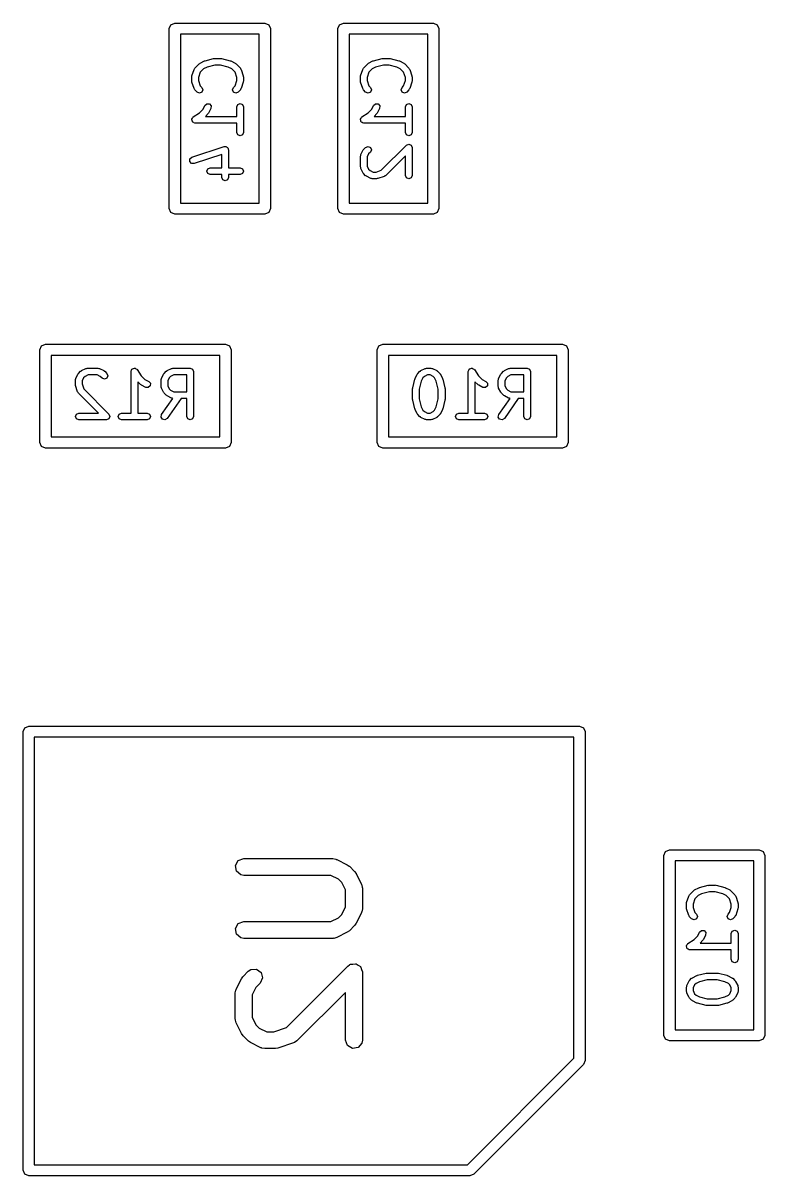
# Model space of a CAD drawing. Extents: x 4.73 to 6.08, y -4.62 to -3.61.
# Drawn here: x 4.7441 to 5.0039, y -4.2031 to -3.7996 of the extents above; entities that cross this region are included whole.
import ezdxf

# ---------------------------------------------------------------- set-up
doc = ezdxf.new("R2010")
doc.units = 0
doc.header["$MEASUREMENT"] = 0
doc.layers.add('BLACK', color=7, linetype='CONTINUOUS')

msp = doc.modelspace()

# ---------------------------------------------------------------- linework, layer by layer
at = {"layer": 'BLACK', "linetype": 'CONTINUOUS'}
for p, q in [((4.79528, -3.80157), (4.79585, -3.80018)), ((4.79585, -3.80018), (4.79724, -3.79961)), ((4.79724, -3.79961), (4.82874, -3.79961)), ((4.82874, -3.79961), (4.83013, -3.80018)), ((4.83013, -3.80018), (4.83071, -3.80157)), ((4.85433, -3.80157), (4.85491, -3.80018)), ((4.85491, -3.80018), (4.8563, -3.79961)), ((4.8563, -3.79961), (4.8878, -3.79961)), ((4.8878, -3.79961), (4.88919, -3.80018)), ((4.88919, -3.80018), (4.88976, -3.80157)), ((4.79528, -3.86457), (4.79528, -3.80157)), ((4.79921, -3.80354), (4.79921, -3.8626)), ((4.82677, -3.80354), (4.79921, -3.80354)), ((4.82677, -3.8626), (4.82677, -3.80354)), ((4.83071, -3.80157), (4.83071, -3.86457)), ((4.85433, -3.86457), (4.85433, -3.80157)), ((4.85827, -3.80354), (4.85827, -3.8626)), ((4.88583, -3.80354), (4.85827, -3.80354)), ((4.88583, -3.8626), (4.88583, -3.80354)), ((4.88976, -3.80157), (4.88976, -3.86457)), ((4.80609, -3.81364), (4.80759, -3.81289)), ((4.80759, -3.81289), (4.80772, -3.81288)), ((4.80772, -3.81288), (4.80783, -3.8128)), ((4.80783, -3.8128), (4.81083, -3.81205)), ((4.81083, -3.81205), (4.81098, -3.81207)), ((4.81098, -3.81207), (4.81112, -3.81202)), ((4.81112, -3.81202), (4.81337, -3.81202)), ((4.81337, -3.81202), (4.81351, -3.81207)), ((4.81351, -3.81207), (4.81365, -3.81205)), ((4.81365, -3.81205), (4.81665, -3.8128)), ((4.81665, -3.8128), (4.81676, -3.81288)), ((4.81676, -3.81288), (4.81689, -3.81289)), ((4.81689, -3.81289), (4.81839, -3.81364)), ((4.86514, -3.81364), (4.86664, -3.81289)), ((4.86664, -3.81289), (4.86678, -3.81288)), ((4.86678, -3.81288), (4.86689, -3.8128)), ((4.86689, -3.8128), (4.86989, -3.81205)), ((4.86989, -3.81205), (4.87003, -3.81207)), ((4.87003, -3.81207), (4.87017, -3.81202)), ((4.87017, -3.81202), (4.87242, -3.81202)), ((4.87242, -3.81202), (4.87256, -3.81207)), ((4.87256, -3.81207), (4.87271, -3.81205)), ((4.87271, -3.81205), (4.87571, -3.8128)), ((4.87571, -3.8128), (4.87582, -3.81288)), ((4.87582, -3.81288), (4.87595, -3.81289)), ((4.87595, -3.81289), (4.87745, -3.81364)), ((4.80325, -3.81807), (4.804, -3.81582)), ((4.804, -3.81582), (4.80418, -3.81562)), ((4.80418, -3.81562), (4.80428, -3.81536)), ((4.80428, -3.81536), (4.80578, -3.81386)), ((4.80615, -3.81684), (4.80555, -3.81864)), ((4.80578, -3.81386), (4.80596, -3.81379)), ((4.80596, -3.81379), (4.80609, -3.81364)), ((4.80732, -3.81567), (4.80615, -3.81684)), ((4.80853, -3.81506), (4.80732, -3.81567)), ((4.81126, -3.81438), (4.80853, -3.81506)), ((4.81322, -3.81438), (4.81126, -3.81438)), ((4.81595, -3.81506), (4.81322, -3.81438)), ((4.81717, -3.81567), (4.81595, -3.81506)), ((4.81833, -3.81684), (4.81717, -3.81567)), ((4.81894, -3.81864), (4.81833, -3.81684)), ((4.81839, -3.81364), (4.81852, -3.81379)), ((4.81852, -3.81379), (4.8187, -3.81386)), ((4.8187, -3.81386), (4.8202, -3.81536)), ((4.8202, -3.81536), (4.82031, -3.81562)), ((4.82031, -3.81562), (4.82049, -3.81582)), ((4.82049, -3.81582), (4.82124, -3.81807)), ((4.8623, -3.81807), (4.86305, -3.81582)), ((4.86305, -3.81582), (4.86323, -3.81562)), ((4.86323, -3.81562), (4.86334, -3.81536)), ((4.86334, -3.81536), (4.86484, -3.81386)), ((4.86521, -3.81684), (4.8646, -3.81864)), ((4.86484, -3.81386), (4.86502, -3.81379)), ((4.86502, -3.81379), (4.86514, -3.81364)), ((4.86637, -3.81567), (4.86521, -3.81684)), ((4.86759, -3.81506), (4.86637, -3.81567)), ((4.87032, -3.81438), (4.86759, -3.81506)), ((4.87228, -3.81438), (4.87032, -3.81438)), ((4.87501, -3.81506), (4.87228, -3.81438)), ((4.87622, -3.81567), (4.87501, -3.81506)), ((4.87739, -3.81684), (4.87622, -3.81567)), ((4.87799, -3.81864), (4.87739, -3.81684)), ((4.87745, -3.81364), (4.87758, -3.81379)), ((4.87758, -3.81379), (4.87776, -3.81386)), ((4.87776, -3.81386), (4.87926, -3.81536)), ((4.87926, -3.81536), (4.87936, -3.81562)), ((4.87936, -3.81562), (4.87954, -3.81582)), ((4.87954, -3.81582), (4.88029, -3.81807)), ((4.80319, -3.81845), (4.80326, -3.81827)), ((4.80319, -3.81995), (4.80319, -3.81845)), ((4.80326, -3.82013), (4.80319, -3.81995)), ((4.80326, -3.81827), (4.80325, -3.81807)), ((4.80325, -3.82032), (4.80326, -3.82013)), ((4.804, -3.82257), (4.80325, -3.82032)), ((4.80555, -3.81864), (4.80555, -3.81976)), ((4.80555, -3.81976), (4.80615, -3.82156)), ((4.81833, -3.82156), (4.81894, -3.81976)), ((4.81894, -3.81976), (4.81894, -3.81864)), ((4.82124, -3.82032), (4.82049, -3.82257)), ((4.82124, -3.81807), (4.82122, -3.81827)), ((4.82122, -3.81827), (4.8213, -3.81845)), ((4.8213, -3.81995), (4.82122, -3.82013)), ((4.82122, -3.82013), (4.82124, -3.82032)), ((4.8213, -3.81845), (4.8213, -3.81995)), ((4.86224, -3.81845), (4.86232, -3.81827)), ((4.86224, -3.81995), (4.86224, -3.81845)), ((4.86232, -3.82013), (4.86224, -3.81995)), ((4.86232, -3.81827), (4.8623, -3.81807)), ((4.8623, -3.82032), (4.86232, -3.82013)), ((4.86305, -3.82257), (4.8623, -3.82032)), ((4.8646, -3.81864), (4.8646, -3.81976)), ((4.8646, -3.81976), (4.86521, -3.82156)), ((4.87739, -3.82156), (4.87799, -3.81976)), ((4.87799, -3.81976), (4.87799, -3.81864)), ((4.88029, -3.82032), (4.87954, -3.82257)), ((4.88029, -3.81807), (4.88028, -3.81827)), ((4.88028, -3.81827), (4.88035, -3.81845)), ((4.88035, -3.81995), (4.88028, -3.82013)), ((4.88028, -3.82013), (4.88029, -3.82032)), ((4.88035, -3.81845), (4.88035, -3.81995)), ((4.80418, -3.82278), (4.804, -3.82257)), ((4.80428, -3.82303), (4.80418, -3.82278)), ((4.80503, -3.82378), (4.80428, -3.82303)), ((4.80587, -3.82413), (4.80503, -3.82378)), ((4.8067, -3.82378), (4.80587, -3.82413)), ((4.80615, -3.82156), (4.8067, -3.82211)), ((4.8067, -3.82211), (4.80705, -3.82295)), ((4.80705, -3.82295), (4.8067, -3.82378)), ((4.81744, -3.82295), (4.81778, -3.82211)), ((4.81778, -3.82378), (4.81744, -3.82295)), ((4.81778, -3.82211), (4.81833, -3.82156)), ((4.81862, -3.82413), (4.81778, -3.82378)), ((4.81945, -3.82378), (4.81862, -3.82413)), ((4.8202, -3.82303), (4.81945, -3.82378)), ((4.82031, -3.82278), (4.8202, -3.82303)), ((4.82049, -3.82257), (4.82031, -3.82278)), ((4.86323, -3.82278), (4.86305, -3.82257)), ((4.86334, -3.82303), (4.86323, -3.82278)), ((4.86409, -3.82378), (4.86334, -3.82303)), ((4.86492, -3.82413), (4.86409, -3.82378)), ((4.86576, -3.82378), (4.86492, -3.82413)), ((4.86521, -3.82156), (4.86576, -3.82211)), ((4.86576, -3.82211), (4.8661, -3.82295)), ((4.8661, -3.82295), (4.86576, -3.82378)), ((4.87649, -3.82295), (4.87684, -3.82211)), ((4.87684, -3.82378), (4.87649, -3.82295)), ((4.87684, -3.82211), (4.87739, -3.82156)), ((4.87767, -3.82413), (4.87684, -3.82378)), ((4.87851, -3.82378), (4.87767, -3.82413)), ((4.87926, -3.82303), (4.87851, -3.82378)), ((4.87936, -3.82278), (4.87926, -3.82303)), ((4.87954, -3.82257), (4.87936, -3.82278)), ((4.80715, -3.82975), (4.80781, -3.82842)), ((4.80781, -3.82842), (4.80849, -3.82783)), ((4.80849, -3.82783), (4.8094, -3.82789)), ((4.80992, -3.82947), (4.80917, -3.83097)), ((4.8094, -3.82789), (4.80999, -3.82857)), ((4.80999, -3.82857), (4.80992, -3.82947)), ((4.81894, -3.82895), (4.81928, -3.82811)), ((4.81894, -3.83226), (4.81894, -3.82895)), ((4.81928, -3.82811), (4.82012, -3.82777)), ((4.82012, -3.82777), (4.82095, -3.82811)), ((4.82095, -3.82811), (4.8213, -3.82895)), ((4.8213, -3.82895), (4.8213, -3.83795)), ((4.8662, -3.82975), (4.86687, -3.82842)), ((4.86687, -3.82842), (4.86755, -3.82783)), ((4.86755, -3.82783), (4.86845, -3.82789)), ((4.86898, -3.82947), (4.86823, -3.83097)), ((4.86845, -3.82789), (4.86904, -3.82857)), ((4.86904, -3.82857), (4.86898, -3.82947)), ((4.87799, -3.82895), (4.87834, -3.82811)), ((4.87799, -3.83226), (4.87799, -3.82895)), ((4.87834, -3.82811), (4.87917, -3.82777)), ((4.87917, -3.82777), (4.88001, -3.82811)), ((4.88001, -3.82811), (4.88035, -3.82895)), ((4.88035, -3.82895), (4.88035, -3.83795)), ((4.80319, -3.83345), (4.80323, -3.83333)), ((4.80332, -3.83376), (4.80319, -3.83345)), ((4.80321, -3.83321), (4.8034, -3.83293)), ((4.80323, -3.83333), (4.80321, -3.83321)), ((4.8034, -3.83293), (4.80353, -3.83261)), ((4.80353, -3.83261), (4.80365, -3.83256)), ((4.80365, -3.83256), (4.80371, -3.83246)), ((4.80371, -3.83246), (4.80587, -3.83103)), ((4.80587, -3.83103), (4.80715, -3.82975)), ((4.80895, -3.83128), (4.80797, -3.83226)), ((4.80797, -3.83226), (4.81894, -3.83226)), ((4.80903, -3.8311), (4.80895, -3.83128)), ((4.80917, -3.83097), (4.80903, -3.8311)), ((4.86224, -3.83345), (4.86229, -3.83333)), ((4.86237, -3.83376), (4.86224, -3.83345)), ((4.86227, -3.83321), (4.86246, -3.83293)), ((4.86229, -3.83333), (4.86227, -3.83321)), ((4.86246, -3.83293), (4.86259, -3.83261)), ((4.86259, -3.83261), (4.8627, -3.83256)), ((4.8627, -3.83256), (4.86277, -3.83246)), ((4.86277, -3.83246), (4.86492, -3.83103)), ((4.86492, -3.83103), (4.8662, -3.82975)), ((4.86801, -3.83128), (4.86702, -3.83226)), ((4.86702, -3.83226), (4.87799, -3.83226)), ((4.86808, -3.8311), (4.86801, -3.83128)), ((4.86823, -3.83097), (4.86808, -3.8311)), ((4.80339, -3.8341), (4.80332, -3.83376)), ((4.80349, -3.83417), (4.80339, -3.8341)), ((4.80353, -3.83428), (4.80349, -3.83417)), ((4.80385, -3.83441), (4.80353, -3.83428)), ((4.80414, -3.8346), (4.80385, -3.83441)), ((4.80426, -3.83458), (4.80414, -3.8346)), ((4.80437, -3.83463), (4.80426, -3.83458)), ((4.81894, -3.83463), (4.80437, -3.83463)), ((4.81894, -3.83795), (4.81894, -3.83463)), ((4.86244, -3.8341), (4.86237, -3.83376)), ((4.86254, -3.83417), (4.86244, -3.8341)), ((4.86259, -3.83428), (4.86254, -3.83417)), ((4.86291, -3.83441), (4.86259, -3.83428)), ((4.86319, -3.8346), (4.86291, -3.83441)), ((4.86331, -3.83458), (4.86319, -3.8346)), ((4.86342, -3.83463), (4.86331, -3.83458)), ((4.87799, -3.83463), (4.86342, -3.83463)), ((4.87799, -3.83795), (4.87799, -3.83463)), ((4.81928, -3.83878), (4.81894, -3.83795)), ((4.82012, -3.83913), (4.81928, -3.83878)), ((4.82095, -3.83878), (4.82012, -3.83913)), ((4.8213, -3.83795), (4.82095, -3.83878)), ((4.87834, -3.83878), (4.87799, -3.83795)), ((4.87917, -3.83913), (4.87834, -3.83878)), ((4.88001, -3.83878), (4.87917, -3.83913)), ((4.88035, -3.83795), (4.88001, -3.83878)), ((4.80324, -3.84657), (4.81449, -3.84282)), ((4.81369, -3.84558), (4.80399, -3.84881)), ((4.81369, -3.85026), (4.81369, -3.84558)), ((4.81449, -3.84282), (4.81469, -3.84284)), ((4.81469, -3.84284), (4.81487, -3.84276)), ((4.81487, -3.84276), (4.81512, -3.84287)), ((4.81512, -3.84287), (4.8154, -3.84289)), ((4.8154, -3.84289), (4.81552, -3.84303)), ((4.81552, -3.84303), (4.8157, -3.84311)), ((4.8157, -3.84311), (4.81581, -3.84336)), ((4.81581, -3.84336), (4.81599, -3.84357)), ((4.81599, -3.84357), (4.81597, -3.84376)), ((4.81597, -3.84376), (4.81605, -3.84394)), ((4.81605, -3.84394), (4.81605, -3.85026)), ((4.86235, -3.84594), (4.86237, -3.84567)), ((4.86237, -3.84567), (4.86312, -3.84417)), ((4.86312, -3.84417), (4.86326, -3.84404)), ((4.86326, -3.84404), (4.86334, -3.84386)), ((4.86334, -3.84386), (4.86409, -3.84311)), ((4.86409, -3.84311), (4.86492, -3.84276)), ((4.86514, -3.84539), (4.8646, -3.84647)), ((4.86492, -3.84276), (4.86576, -3.84311)), ((4.86576, -3.84478), (4.86514, -3.84539)), ((4.86576, -3.84311), (4.8661, -3.84394)), ((4.8661, -3.84394), (4.86576, -3.84478)), ((4.86953, -3.85116), (4.87834, -3.84236)), ((4.87834, -3.84236), (4.87917, -3.84201)), ((4.87917, -3.84201), (4.88001, -3.84236)), ((4.88001, -3.84236), (4.88035, -3.84319)), ((4.88035, -3.84319), (4.88035, -3.85294)), ((4.8025, -3.84807), (4.80256, -3.84717)), ((4.80309, -3.84875), (4.8025, -3.84807)), ((4.80256, -3.84717), (4.80324, -3.84657)), ((4.80399, -3.84881), (4.80309, -3.84875)), ((4.86224, -3.84619), (4.86235, -3.84594)), ((4.86224, -3.84994), (4.86224, -3.84619)), ((4.8646, -3.84647), (4.8646, -3.84966)), ((4.8646, -3.84966), (4.86514, -3.85074)), ((4.87799, -3.84605), (4.87101, -3.85303)), ((4.87799, -3.85294), (4.87799, -3.84605)), ((4.80844, -3.85144), (4.80878, -3.85061)), ((4.80878, -3.85228), (4.80844, -3.85144)), ((4.80878, -3.85061), (4.80962, -3.85026)), ((4.80962, -3.85262), (4.80878, -3.85228)), ((4.80962, -3.85026), (4.81369, -3.85026)), ((4.81369, -3.85262), (4.80962, -3.85262)), ((4.81369, -3.85369), (4.81369, -3.85262)), ((4.81403, -3.85453), (4.81369, -3.85369)), ((4.81605, -3.85369), (4.8157, -3.85453)), ((4.81605, -3.85026), (4.82012, -3.85026)), ((4.82012, -3.85262), (4.81605, -3.85262)), ((4.81605, -3.85262), (4.81605, -3.85369)), ((4.82012, -3.85026), (4.82095, -3.85061)), ((4.82095, -3.85228), (4.82012, -3.85262)), ((4.82095, -3.85061), (4.8213, -3.85144)), ((4.8213, -3.85144), (4.82095, -3.85228)), ((4.86235, -3.8502), (4.86224, -3.84994)), ((4.86237, -3.85047), (4.86235, -3.8502)), ((4.86312, -3.85197), (4.86237, -3.85047)), ((4.86326, -3.8521), (4.86312, -3.85197)), ((4.86334, -3.85228), (4.86326, -3.8521)), ((4.86409, -3.85303), (4.86334, -3.85228)), ((4.86427, -3.8531), (4.86409, -3.85303)), ((4.86439, -3.85325), (4.86427, -3.8531)), ((4.86589, -3.854), (4.86439, -3.85325)), ((4.86514, -3.85074), (4.86562, -3.85122)), ((4.86562, -3.85122), (4.8667, -3.85176)), ((4.8667, -3.85176), (4.86773, -3.85176)), ((4.86773, -3.85176), (4.86953, -3.85116)), ((4.87055, -3.85331), (4.8683, -3.85406)), ((4.87075, -3.85313), (4.87055, -3.85331)), ((4.87101, -3.85303), (4.87075, -3.85313)), ((4.87834, -3.85378), (4.87799, -3.85294)), ((4.87917, -3.85412), (4.87834, -3.85378)), ((4.88001, -3.85378), (4.87917, -3.85412)), ((4.88035, -3.85294), (4.88001, -3.85378)), ((4.81487, -3.85487), (4.81403, -3.85453)), ((4.8157, -3.85453), (4.81487, -3.85487)), ((4.86617, -3.85402), (4.86589, -3.854)), ((4.86642, -3.85412), (4.86617, -3.85402)), ((4.86792, -3.85412), (4.86642, -3.85412)), ((4.8681, -3.85405), (4.86792, -3.85412)), ((4.8683, -3.85406), (4.8681, -3.85405)), ((4.79585, -3.86596), (4.79528, -3.86457)), ((4.79921, -3.8626), (4.82677, -3.8626)), ((4.83071, -3.86457), (4.83013, -3.86596)), ((4.85491, -3.86596), (4.85433, -3.86457)), ((4.85827, -3.8626), (4.88583, -3.8626)), ((4.88976, -3.86457), (4.88919, -3.86596)), ((4.79724, -3.86654), (4.79585, -3.86596)), ((4.82874, -3.86654), (4.79724, -3.86654)), ((4.83013, -3.86596), (4.82874, -3.86654)), ((4.8563, -3.86654), (4.85491, -3.86596)), ((4.8878, -3.86654), (4.8563, -3.86654)), ((4.88919, -3.86596), (4.8878, -3.86654)), ((4.75, -3.91396), (4.75058, -3.91256)), ((4.75, -3.94644), (4.75, -3.91396)), ((4.75058, -3.91256), (4.75197, -3.91199)), ((4.75197, -3.91199), (4.81496, -3.91199)), ((4.81496, -3.91199), (4.81635, -3.91256)), ((4.81635, -3.91256), (4.81693, -3.91396)), ((4.81693, -3.91396), (4.81693, -3.94644)), ((4.86811, -3.91396), (4.86869, -3.91256)), ((4.86811, -3.94644), (4.86811, -3.91396)), ((4.86869, -3.91256), (4.87008, -3.91199)), ((4.87008, -3.91199), (4.93307, -3.91199)), ((4.93307, -3.91199), (4.93446, -3.91256)), ((4.93446, -3.91256), (4.93504, -3.91396)), ((4.93504, -3.91396), (4.93504, -3.94644)), ((4.75394, -3.91593), (4.75394, -3.94447)), ((4.81299, -3.91593), (4.75394, -3.91593)), ((4.81299, -3.94447), (4.81299, -3.91593)), ((4.87205, -3.91593), (4.87205, -3.94447)), ((4.9311, -3.91593), (4.87205, -3.91593)), ((4.9311, -3.94447), (4.9311, -3.91593)), ((4.76343, -3.92242), (4.76351, -3.92224)), ((4.76351, -3.92224), (4.76426, -3.92149)), ((4.76426, -3.92149), (4.76444, -3.92141)), ((4.76444, -3.92141), (4.76456, -3.92127)), ((4.76456, -3.92127), (4.76606, -3.92052)), ((4.76606, -3.92052), (4.76634, -3.9205)), ((4.76634, -3.9205), (4.76659, -3.92039)), ((4.76659, -3.92039), (4.77034, -3.92039)), ((4.77034, -3.92039), (4.7706, -3.9205)), ((4.7706, -3.9205), (4.77087, -3.92052)), ((4.77087, -3.92052), (4.77237, -3.92127)), ((4.77237, -3.92127), (4.7725, -3.92141)), ((4.7725, -3.92141), (4.77268, -3.92149)), ((4.77268, -3.92149), (4.77343, -3.92224)), ((4.77343, -3.92224), (4.77377, -3.92307)), ((4.78191, -3.92157), (4.78196, -3.92146)), ((4.78191, -3.93614), (4.78191, -3.92157)), ((4.78193, -3.92134), (4.78212, -3.92106)), ((4.78196, -3.92146), (4.78193, -3.92134)), ((4.78212, -3.92106), (4.78225, -3.92074)), ((4.78225, -3.92074), (4.78237, -3.92069)), ((4.78237, -3.92069), (4.78243, -3.92059)), ((4.78243, -3.92059), (4.78277, -3.92052)), ((4.78277, -3.92052), (4.78309, -3.92039)), ((4.78309, -3.92039), (4.7832, -3.92044)), ((4.7832, -3.92044), (4.78332, -3.92041)), ((4.78332, -3.92041), (4.78361, -3.92061)), ((4.78361, -3.92061), (4.78392, -3.92074)), ((4.78392, -3.92074), (4.78397, -3.92085)), ((4.78397, -3.92085), (4.78407, -3.92092)), ((4.78407, -3.92092), (4.78551, -3.92307)), ((4.79343, -3.92242), (4.7935, -3.92224)), ((4.7935, -3.92224), (4.79425, -3.92149)), ((4.79425, -3.92149), (4.79443, -3.92141)), ((4.79443, -3.92141), (4.79456, -3.92127)), ((4.79456, -3.92127), (4.79606, -3.92052)), ((4.79606, -3.92052), (4.79633, -3.9205)), ((4.79633, -3.9205), (4.79659, -3.92039)), ((4.79659, -3.92039), (4.80259, -3.92039)), ((4.80259, -3.92039), (4.80342, -3.92074)), ((4.80342, -3.92074), (4.80377, -3.92157)), ((4.80377, -3.92157), (4.80377, -3.93732)), ((4.88229, -3.92242), (4.88237, -3.92224)), ((4.88237, -3.92224), (4.88312, -3.92149)), ((4.88312, -3.92149), (4.8833, -3.92141)), ((4.8833, -3.92141), (4.88342, -3.92127)), ((4.88342, -3.92127), (4.88492, -3.92052)), ((4.88492, -3.92052), (4.8852, -3.9205)), ((4.8852, -3.9205), (4.88545, -3.92039)), ((4.88545, -3.92039), (4.88695, -3.92039)), ((4.88695, -3.92039), (4.88721, -3.9205)), ((4.88721, -3.9205), (4.88748, -3.92052)), ((4.88748, -3.92052), (4.88898, -3.92127)), ((4.88898, -3.92127), (4.88911, -3.92141)), ((4.88911, -3.92141), (4.88929, -3.92149)), ((4.88929, -3.92149), (4.89004, -3.92224)), ((4.89004, -3.92224), (4.89011, -3.92242)), ((4.90002, -3.92157), (4.90007, -3.92146)), ((4.90002, -3.93614), (4.90002, -3.92157)), ((4.90004, -3.92134), (4.90023, -3.92106)), ((4.90007, -3.92146), (4.90004, -3.92134)), ((4.90023, -3.92106), (4.90036, -3.92074)), ((4.90036, -3.92074), (4.90048, -3.92069)), ((4.90048, -3.92069), (4.90054, -3.92059)), ((4.90054, -3.92059), (4.90088, -3.92052)), ((4.90088, -3.92052), (4.9012, -3.92039)), ((4.9012, -3.92039), (4.90131, -3.92044)), ((4.90131, -3.92044), (4.90143, -3.92041)), ((4.90143, -3.92041), (4.90172, -3.92061)), ((4.90172, -3.92061), (4.90203, -3.92074)), ((4.90203, -3.92074), (4.90208, -3.92085)), ((4.90208, -3.92085), (4.90218, -3.92092)), ((4.90218, -3.92092), (4.90362, -3.92307)), ((4.91154, -3.92242), (4.91161, -3.92224)), ((4.91161, -3.92224), (4.91236, -3.92149)), ((4.91236, -3.92149), (4.91254, -3.92141)), ((4.91254, -3.92141), (4.91267, -3.92127)), ((4.91267, -3.92127), (4.91417, -3.92052)), ((4.91417, -3.92052), (4.91444, -3.9205)), ((4.91444, -3.9205), (4.9147, -3.92039)), ((4.9147, -3.92039), (4.9207, -3.92039)), ((4.9207, -3.92039), (4.92153, -3.92074)), ((4.92153, -3.92074), (4.92188, -3.92157)), ((4.92188, -3.92157), (4.92188, -3.93732)), ((4.76241, -3.92457), (4.76252, -3.92432)), ((4.76241, -3.92607), (4.76241, -3.92457)), ((4.76249, -3.92625), (4.76241, -3.92607)), ((4.76247, -3.92645), (4.76249, -3.92625)), ((4.76252, -3.92432), (4.76254, -3.92404)), ((4.76254, -3.92404), (4.76329, -3.92254)), ((4.76329, -3.92254), (4.76343, -3.92242)), ((4.76531, -3.92377), (4.76477, -3.92485)), ((4.76477, -3.92485), (4.76477, -3.92588)), ((4.76477, -3.92588), (4.76537, -3.92768)), ((4.76579, -3.92329), (4.76531, -3.92377)), ((4.76687, -3.92275), (4.76579, -3.92329)), ((4.77006, -3.92275), (4.76687, -3.92275)), ((4.77114, -3.92329), (4.77006, -3.92275)), ((4.77176, -3.92391), (4.77114, -3.92329)), ((4.77259, -3.92425), (4.77176, -3.92391)), ((4.77343, -3.92391), (4.77259, -3.92425)), ((4.77377, -3.92307), (4.77343, -3.92391)), ((4.78525, -3.92616), (4.78427, -3.92517)), ((4.78427, -3.92517), (4.78427, -3.93614)), ((4.78543, -3.92623), (4.78525, -3.92616)), ((4.78556, -3.92638), (4.78543, -3.92623)), ((4.78551, -3.92307), (4.78679, -3.92435)), ((4.78706, -3.92713), (4.78556, -3.92638)), ((4.78679, -3.92435), (4.78812, -3.92502)), ((4.78812, -3.92502), (4.78871, -3.9257)), ((4.78871, -3.9257), (4.78865, -3.9266)), ((4.79241, -3.92457), (4.79251, -3.92432)), ((4.79241, -3.92682), (4.79241, -3.92457)), ((4.79251, -3.92432), (4.79253, -3.92404)), ((4.79253, -3.92404), (4.79328, -3.92254)), ((4.79328, -3.92254), (4.79343, -3.92242)), ((4.79531, -3.92377), (4.79477, -3.92485)), ((4.79477, -3.92485), (4.79477, -3.92654)), ((4.79579, -3.92329), (4.79531, -3.92377)), ((4.79687, -3.92275), (4.79579, -3.92329)), ((4.80141, -3.92275), (4.79687, -3.92275)), ((4.80141, -3.92864), (4.80141, -3.92275)), ((4.88056, -3.92729), (4.88131, -3.92429)), ((4.88131, -3.92429), (4.88139, -3.92418)), ((4.88139, -3.92418), (4.8814, -3.92404)), ((4.8814, -3.92404), (4.88215, -3.92254)), ((4.88215, -3.92254), (4.88229, -3.92242)), ((4.88357, -3.92498), (4.88288, -3.92772)), ((4.88417, -3.92377), (4.88357, -3.92498)), ((4.88465, -3.92329), (4.88417, -3.92377)), ((4.88573, -3.92275), (4.88465, -3.92329)), ((4.88667, -3.92275), (4.88573, -3.92275)), ((4.88775, -3.92329), (4.88667, -3.92275)), ((4.88823, -3.92377), (4.88775, -3.92329)), ((4.88884, -3.92498), (4.88823, -3.92377)), ((4.88952, -3.92772), (4.88884, -3.92498)), ((4.89011, -3.92242), (4.89026, -3.92254)), ((4.89026, -3.92254), (4.89101, -3.92404)), ((4.89101, -3.92404), (4.89102, -3.92418)), ((4.89102, -3.92418), (4.8911, -3.92429)), ((4.8911, -3.92429), (4.89185, -3.92729)), ((4.90336, -3.92616), (4.90238, -3.92517)), ((4.90238, -3.92517), (4.90238, -3.93614)), ((4.90354, -3.92623), (4.90336, -3.92616)), ((4.90367, -3.92638), (4.90354, -3.92623)), ((4.90362, -3.92307), (4.9049, -3.92435)), ((4.90517, -3.92713), (4.90367, -3.92638)), ((4.9049, -3.92435), (4.90623, -3.92502)), ((4.90623, -3.92502), (4.90682, -3.9257)), ((4.90682, -3.9257), (4.90676, -3.9266)), ((4.91052, -3.92457), (4.91062, -3.92432)), ((4.91052, -3.92682), (4.91052, -3.92457)), ((4.91062, -3.92432), (4.91064, -3.92404)), ((4.91064, -3.92404), (4.91139, -3.92254)), ((4.91139, -3.92254), (4.91154, -3.92242)), ((4.91342, -3.92377), (4.91288, -3.92485)), ((4.91288, -3.92485), (4.91288, -3.92654)), ((4.9139, -3.92329), (4.91342, -3.92377)), ((4.91498, -3.92275), (4.9139, -3.92329)), ((4.91952, -3.92275), (4.91498, -3.92275)), ((4.91952, -3.92864), (4.91952, -3.92275)), ((4.76322, -3.9287), (4.76247, -3.92645)), ((4.7634, -3.9289), (4.76322, -3.9287)), ((4.76351, -3.92916), (4.7634, -3.9289)), ((4.77049, -3.93614), (4.76351, -3.92916)), ((4.76537, -3.92768), (4.77418, -3.93649)), ((4.78796, -3.92719), (4.78706, -3.92713)), ((4.78865, -3.9266), (4.78796, -3.92719)), ((4.79251, -3.92708), (4.79241, -3.92682)), ((4.79253, -3.92735), (4.79251, -3.92708)), ((4.79328, -3.92885), (4.79253, -3.92735)), ((4.79343, -3.92898), (4.79328, -3.92885)), ((4.7935, -3.92916), (4.79343, -3.92898)), ((4.79425, -3.92991), (4.7935, -3.92916)), ((4.79443, -3.92998), (4.79425, -3.92991)), ((4.79456, -3.93013), (4.79443, -3.92998)), ((4.79606, -3.93088), (4.79456, -3.93013)), ((4.79477, -3.92654), (4.79531, -3.92762)), ((4.79531, -3.92762), (4.79579, -3.9281)), ((4.79579, -3.9281), (4.79687, -3.92864)), ((4.79687, -3.92864), (4.80141, -3.92864)), ((4.88052, -3.92757), (4.88058, -3.92743)), ((4.88052, -3.93132), (4.88052, -3.92757)), ((4.88058, -3.92743), (4.88056, -3.92729)), ((4.88288, -3.92772), (4.88288, -3.93118)), ((4.88952, -3.93118), (4.88952, -3.92772)), ((4.89185, -3.92729), (4.89182, -3.92743)), ((4.89182, -3.92743), (4.89188, -3.92757)), ((4.89188, -3.92757), (4.89188, -3.93132)), ((4.90607, -3.92719), (4.90517, -3.92713)), ((4.90676, -3.9266), (4.90607, -3.92719)), ((4.91062, -3.92708), (4.91052, -3.92682)), ((4.91064, -3.92735), (4.91062, -3.92708)), ((4.91139, -3.92885), (4.91064, -3.92735)), ((4.91154, -3.92898), (4.91139, -3.92885)), ((4.91161, -3.92916), (4.91154, -3.92898)), ((4.91236, -3.92991), (4.91161, -3.92916)), ((4.91254, -3.92998), (4.91236, -3.92991)), ((4.91267, -3.93013), (4.91254, -3.92998)), ((4.91417, -3.93088), (4.91267, -3.93013)), ((4.91288, -3.92654), (4.91342, -3.92762)), ((4.91342, -3.92762), (4.9139, -3.9281)), ((4.9139, -3.9281), (4.91498, -3.92864)), ((4.91498, -3.92864), (4.91952, -3.92864)), ((4.79262, -3.93664), (4.79657, -3.931)), ((4.79945, -3.931), (4.79456, -3.938)), ((4.79633, -3.9309), (4.79606, -3.93088)), ((4.79657, -3.931), (4.79633, -3.9309)), ((4.80141, -3.931), (4.79945, -3.931)), ((4.80141, -3.93732), (4.80141, -3.931)), ((4.88058, -3.93146), (4.88052, -3.93132)), ((4.88056, -3.93161), (4.88058, -3.93146)), ((4.88131, -3.93461), (4.88056, -3.93161)), ((4.88288, -3.93118), (4.88357, -3.93391)), ((4.88357, -3.93391), (4.88417, -3.93512)), ((4.88823, -3.93512), (4.88884, -3.93391)), ((4.88884, -3.93391), (4.88952, -3.93118)), ((4.89185, -3.93161), (4.8911, -3.93461)), ((4.89188, -3.93132), (4.89182, -3.93146)), ((4.89182, -3.93146), (4.89185, -3.93161)), ((4.91073, -3.93664), (4.91468, -3.931)), ((4.91756, -3.931), (4.91267, -3.938)), ((4.91444, -3.9309), (4.91417, -3.93088)), ((4.91468, -3.931), (4.91444, -3.9309)), ((4.91952, -3.931), (4.91756, -3.931)), ((4.91952, -3.93732), (4.91952, -3.931)), ((4.76241, -3.93732), (4.76276, -3.93649)), ((4.76276, -3.93816), (4.76241, -3.93732)), ((4.76276, -3.93649), (4.76359, -3.93614)), ((4.76359, -3.9385), (4.76276, -3.93816)), ((4.76359, -3.93614), (4.77049, -3.93614)), ((4.77334, -3.9385), (4.76359, -3.9385)), ((4.77418, -3.93816), (4.77334, -3.9385)), ((4.77418, -3.93649), (4.77452, -3.93732)), ((4.77452, -3.93732), (4.77418, -3.93816)), ((4.77741, -3.93732), (4.77775, -3.93649)), ((4.77775, -3.93816), (4.77741, -3.93732)), ((4.77775, -3.93649), (4.77859, -3.93614)), ((4.77859, -3.9385), (4.77775, -3.93816)), ((4.77859, -3.93614), (4.78191, -3.93614)), ((4.78759, -3.9385), (4.77859, -3.9385)), ((4.78427, -3.93614), (4.78759, -3.93614)), ((4.78759, -3.93614), (4.78842, -3.93649)), ((4.78842, -3.93816), (4.78759, -3.9385)), ((4.78842, -3.93649), (4.78877, -3.93732)), ((4.78877, -3.93732), (4.78842, -3.93816)), ((4.79243, -3.93753), (4.79262, -3.93664)), ((4.79291, -3.93829), (4.79243, -3.93753)), ((4.79379, -3.93848), (4.79291, -3.93829)), ((4.79456, -3.938), (4.79379, -3.93848)), ((4.80175, -3.93816), (4.80141, -3.93732)), ((4.80259, -3.9385), (4.80175, -3.93816)), ((4.80342, -3.93816), (4.80259, -3.9385)), ((4.80377, -3.93732), (4.80342, -3.93816)), ((4.88139, -3.93472), (4.88131, -3.93461)), ((4.8814, -3.93485), (4.88139, -3.93472)), ((4.88215, -3.93635), (4.8814, -3.93485)), ((4.88229, -3.93648), (4.88215, -3.93635)), ((4.88237, -3.93666), (4.88229, -3.93648)), ((4.88312, -3.93741), (4.88237, -3.93666)), ((4.8833, -3.93748), (4.88312, -3.93741)), ((4.88342, -3.93763), (4.8833, -3.93748)), ((4.88492, -3.93838), (4.88342, -3.93763)), ((4.88417, -3.93512), (4.88465, -3.9356)), ((4.88465, -3.9356), (4.88573, -3.93614)), ((4.8852, -3.9384), (4.88492, -3.93838)), ((4.88545, -3.9385), (4.8852, -3.9384)), ((4.88695, -3.9385), (4.88545, -3.9385)), ((4.88573, -3.93614), (4.88667, -3.93614)), ((4.88667, -3.93614), (4.88775, -3.9356)), ((4.88721, -3.9384), (4.88695, -3.9385)), ((4.88748, -3.93838), (4.88721, -3.9384)), ((4.88898, -3.93763), (4.88748, -3.93838)), ((4.88775, -3.9356), (4.88823, -3.93512)), ((4.88911, -3.93748), (4.88898, -3.93763)), ((4.88929, -3.93741), (4.88911, -3.93748)), ((4.89004, -3.93666), (4.88929, -3.93741)), ((4.89011, -3.93648), (4.89004, -3.93666)), ((4.89026, -3.93635), (4.89011, -3.93648)), ((4.89101, -3.93485), (4.89026, -3.93635)), ((4.89102, -3.93472), (4.89101, -3.93485)), ((4.8911, -3.93461), (4.89102, -3.93472)), ((4.89552, -3.93732), (4.89587, -3.93649)), ((4.89587, -3.93816), (4.89552, -3.93732)), ((4.89587, -3.93649), (4.8967, -3.93614)), ((4.8967, -3.9385), (4.89587, -3.93816)), ((4.8967, -3.93614), (4.90002, -3.93614)), ((4.9057, -3.9385), (4.8967, -3.9385)), ((4.90238, -3.93614), (4.9057, -3.93614)), ((4.9057, -3.93614), (4.90653, -3.93649)), ((4.90653, -3.93816), (4.9057, -3.9385)), ((4.90653, -3.93649), (4.90688, -3.93732)), ((4.90688, -3.93732), (4.90653, -3.93816)), ((4.91054, -3.93753), (4.91073, -3.93664)), ((4.91102, -3.93829), (4.91054, -3.93753)), ((4.9119, -3.93848), (4.91102, -3.93829)), ((4.91267, -3.938), (4.9119, -3.93848)), ((4.91986, -3.93816), (4.91952, -3.93732)), ((4.9207, -3.9385), (4.91986, -3.93816)), ((4.92153, -3.93816), (4.9207, -3.9385)), ((4.92188, -3.93732), (4.92153, -3.93816)), ((4.75058, -3.94783), (4.75, -3.94644)), ((4.75394, -3.94447), (4.81299, -3.94447)), ((4.81693, -3.94644), (4.81635, -3.94783)), ((4.86869, -3.94783), (4.86811, -3.94644)), ((4.87205, -3.94447), (4.9311, -3.94447)), ((4.93504, -3.94644), (4.93446, -3.94783)), ((4.75197, -3.94841), (4.75058, -3.94783)), ((4.81496, -3.94841), (4.75197, -3.94841)), ((4.81635, -3.94783), (4.81496, -3.94841)), ((4.87008, -3.94841), (4.86869, -3.94783)), ((4.93307, -3.94841), (4.87008, -3.94841)), ((4.93446, -3.94783), (4.93307, -3.94841)), ((4.74409, -4.04764), (4.74467, -4.04625)), ((4.74467, -4.04625), (4.74606, -4.04567)), ((4.74606, -4.04567), (4.93898, -4.04567)), ((4.93898, -4.04567), (4.94037, -4.04625)), ((4.94037, -4.04625), (4.94094, -4.04764)), ((4.74409, -4.20118), (4.74409, -4.04764)), ((4.74803, -4.04961), (4.74803, -4.19921)), ((4.93701, -4.04961), (4.74803, -4.04961)), ((4.93701, -4.16198), (4.93701, -4.04961)), ((4.94094, -4.04764), (4.94094, -4.1628)), ((4.9685, -4.09094), (4.96908, -4.08955)), ((4.9685, -4.15394), (4.9685, -4.09094)), ((4.96908, -4.08955), (4.97047, -4.08898)), ((4.97047, -4.08898), (5.00197, -4.08898)), ((5.00197, -4.08898), (5.00336, -4.08955)), ((5.00336, -4.08955), (5.00394, -4.09094)), ((5.00394, -4.09094), (5.00394, -4.15394)), ((4.81848, -4.0945), (4.81949, -4.09275)), ((4.81883, -4.09649), (4.81848, -4.0945)), ((4.81949, -4.09275), (4.82139, -4.09206)), ((4.82139, -4.09206), (4.85262, -4.09206)), ((4.85262, -4.09206), (4.85363, -4.09224)), ((4.85363, -4.09224), (4.85377, -4.09235)), ((4.85377, -4.09235), (4.85395, -4.09237)), ((4.85395, -4.09237), (4.85762, -4.09421)), ((4.85762, -4.09421), (4.85833, -4.09474)), ((4.85833, -4.09474), (4.85839, -4.09476)), ((4.85839, -4.09476), (4.86022, -4.0966)), ((4.97244, -4.09291), (4.97244, -4.15197)), ((5, -4.09291), (4.97244, -4.09291)), ((5, -4.15197), (5, -4.09291)), ((4.82038, -4.09779), (4.81883, -4.09649)), ((4.82139, -4.09797), (4.82038, -4.09779)), ((4.85193, -4.09797), (4.82139, -4.09797)), ((4.85455, -4.09928), (4.85193, -4.09797)), ((4.85571, -4.10044), (4.85455, -4.09928)), ((4.86022, -4.0966), (4.86073, -4.09732)), ((4.86073, -4.09732), (4.86078, -4.09737)), ((4.86078, -4.09737), (4.86261, -4.10104)), ((4.85702, -4.10306), (4.85571, -4.10044)), ((4.85702, -4.10901), (4.85702, -4.10306)), ((4.86261, -4.10104), (4.86291, -4.10202)), ((4.86291, -4.10202), (4.86287, -4.1022)), ((4.86287, -4.1022), (4.86293, -4.10236)), ((4.86293, -4.10236), (4.86293, -4.10971)), ((4.97751, -4.10473), (4.97901, -4.10323)), ((4.97901, -4.10323), (4.97919, -4.10316)), ((4.97919, -4.10316), (4.97932, -4.10301)), ((4.97932, -4.10301), (4.98082, -4.10226)), ((4.98082, -4.10226), (4.98095, -4.10225)), ((4.98095, -4.10225), (4.98106, -4.10217)), ((4.98106, -4.10217), (4.98406, -4.10142)), ((4.98449, -4.10375), (4.98176, -4.10443)), ((4.98406, -4.10142), (4.98421, -4.10144)), ((4.98421, -4.10144), (4.98435, -4.10139)), ((4.98435, -4.10139), (4.9866, -4.10139)), ((4.98645, -4.10375), (4.98449, -4.10375)), ((4.98918, -4.10443), (4.98645, -4.10375)), ((4.9866, -4.10139), (4.98673, -4.10144)), ((4.98673, -4.10144), (4.98688, -4.10142)), ((4.98688, -4.10142), (4.98988, -4.10217)), ((4.98988, -4.10217), (4.98999, -4.10225)), ((4.98999, -4.10225), (4.99012, -4.10226)), ((4.99012, -4.10226), (4.99162, -4.10301)), ((4.99162, -4.10301), (4.99175, -4.10316)), ((4.99175, -4.10316), (4.99193, -4.10323)), ((4.99193, -4.10323), (4.99343, -4.10473)), ((4.97642, -4.10782), (4.97649, -4.10764)), ((4.97642, -4.10932), (4.97642, -4.10782)), ((4.97648, -4.10744), (4.97723, -4.10519)), ((4.97649, -4.10764), (4.97648, -4.10744)), ((4.97723, -4.10519), (4.97741, -4.10499)), ((4.97741, -4.10499), (4.97751, -4.10473)), ((4.97938, -4.10621), (4.97878, -4.10801)), ((4.97878, -4.10801), (4.97878, -4.10913)), ((4.98055, -4.10504), (4.97938, -4.10621)), ((4.98176, -4.10443), (4.98055, -4.10504)), ((4.9904, -4.10504), (4.98918, -4.10443)), ((4.99156, -4.10621), (4.9904, -4.10504)), ((4.99216, -4.10801), (4.99156, -4.10621)), ((4.99216, -4.10913), (4.99216, -4.10801)), ((4.99343, -4.10473), (4.99353, -4.10499)), ((4.99353, -4.10499), (4.99372, -4.10519)), ((4.99372, -4.10519), (4.99447, -4.10744)), ((4.99447, -4.10744), (4.99445, -4.10764)), ((4.99445, -4.10764), (4.99453, -4.10782)), ((4.99453, -4.10782), (4.99453, -4.10932)), ((4.85455, -4.1128), (4.85571, -4.11164)), ((4.85571, -4.11164), (4.85702, -4.10901)), ((4.86261, -4.11103), (4.86078, -4.11471)), ((4.86263, -4.11086), (4.86261, -4.11103)), ((4.86275, -4.11072), (4.86263, -4.11086)), ((4.86293, -4.10971), (4.86275, -4.11072)), ((4.97649, -4.1095), (4.97642, -4.10932)), ((4.97648, -4.10969), (4.97649, -4.1095)), ((4.97723, -4.11194), (4.97648, -4.10969)), ((4.97741, -4.11215), (4.97723, -4.11194)), ((4.97878, -4.10913), (4.97938, -4.11093)), ((4.97938, -4.11093), (4.97993, -4.11148)), ((4.97993, -4.11148), (4.98028, -4.11232)), ((4.99066, -4.11232), (4.99101, -4.11148)), ((4.99101, -4.11148), (4.99156, -4.11093)), ((4.99156, -4.11093), (4.99216, -4.10913)), ((4.99372, -4.11194), (4.99354, -4.11215)), ((4.99447, -4.10969), (4.99372, -4.11194)), ((4.99453, -4.10932), (4.99445, -4.1095)), ((4.99445, -4.1095), (4.99447, -4.10969)), ((4.81848, -4.11655), (4.81949, -4.1148)), ((4.81949, -4.1148), (4.82139, -4.11411)), ((4.82139, -4.11411), (4.85193, -4.11411)), ((4.85193, -4.11411), (4.85455, -4.1128)), ((4.86022, -4.11547), (4.85839, -4.11731)), ((4.86025, -4.11542), (4.86022, -4.11547)), ((4.86078, -4.11471), (4.86025, -4.11542)), ((4.97751, -4.1124), (4.97741, -4.11215)), ((4.97826, -4.11315), (4.97751, -4.1124)), ((4.9791, -4.1135), (4.97826, -4.11315)), ((4.97993, -4.11315), (4.9791, -4.1135)), ((4.98028, -4.11232), (4.97993, -4.11315)), ((4.99101, -4.11315), (4.99066, -4.11232)), ((4.99184, -4.1135), (4.99101, -4.11315)), ((4.99268, -4.11315), (4.99184, -4.1135)), ((4.99343, -4.1124), (4.99268, -4.11315)), ((4.99354, -4.11215), (4.99343, -4.1124)), ((4.81883, -4.11854), (4.81848, -4.11655)), ((4.82038, -4.11984), (4.81883, -4.11854)), ((4.82139, -4.12001), (4.82038, -4.11984)), ((4.85262, -4.12001), (4.82139, -4.12001)), ((4.85279, -4.11995), (4.85262, -4.12001)), ((4.85296, -4.11999), (4.85279, -4.11995)), ((4.85395, -4.1197), (4.85296, -4.11999)), ((4.85762, -4.11786), (4.85395, -4.1197)), ((4.85766, -4.11782), (4.85762, -4.11786)), ((4.85839, -4.11731), (4.85766, -4.11782)), ((4.97909, -4.1204), (4.98038, -4.11912)), ((4.98038, -4.11912), (4.98104, -4.11779)), ((4.98104, -4.11779), (4.98172, -4.1172)), ((4.98172, -4.1172), (4.98262, -4.11726)), ((4.98315, -4.11884), (4.9824, -4.12034)), ((4.98262, -4.11726), (4.98322, -4.11794)), ((4.98322, -4.11794), (4.98315, -4.11884)), ((4.99216, -4.11832), (4.99251, -4.11748)), ((4.99216, -4.12163), (4.99216, -4.11832)), ((4.99251, -4.11748), (4.99334, -4.11714)), ((4.99334, -4.11714), (4.99418, -4.11748)), ((4.99418, -4.11748), (4.99453, -4.11832)), ((4.99453, -4.11832), (4.99453, -4.12732)), ((4.97642, -4.12282), (4.97646, -4.1227)), ((4.97655, -4.12313), (4.97642, -4.12282)), ((4.97644, -4.12258), (4.97663, -4.1223)), ((4.97646, -4.1227), (4.97644, -4.12258)), ((4.97661, -4.12347), (4.97655, -4.12313)), ((4.97671, -4.12354), (4.97661, -4.12347)), ((4.97663, -4.1223), (4.97676, -4.12198)), ((4.97676, -4.12365), (4.97671, -4.12354)), ((4.97676, -4.12198), (4.97687, -4.12193)), ((4.97708, -4.12378), (4.97676, -4.12365)), ((4.97687, -4.12193), (4.97694, -4.12183)), ((4.97694, -4.12183), (4.97909, -4.1204)), ((4.97736, -4.12397), (4.97708, -4.12378)), ((4.97748, -4.12395), (4.97736, -4.12397)), ((4.9776, -4.124), (4.97748, -4.12395)), ((4.99216, -4.124), (4.9776, -4.124)), ((4.98218, -4.12065), (4.9812, -4.12163)), ((4.9812, -4.12163), (4.99216, -4.12163)), ((4.98226, -4.12047), (4.98218, -4.12065)), ((4.9824, -4.12034), (4.98226, -4.12047)), ((4.99216, -4.12732), (4.99216, -4.124)), ((4.99251, -4.12815), (4.99216, -4.12732)), ((4.99334, -4.1285), (4.99251, -4.12815)), ((4.99418, -4.12815), (4.99334, -4.1285)), ((4.99453, -4.12732), (4.99418, -4.12815)), ((4.82114, -4.13335), (4.82298, -4.13151)), ((4.82298, -4.13151), (4.82382, -4.13092)), ((4.82382, -4.13092), (4.82583, -4.13074)), ((4.82583, -4.13074), (4.82748, -4.1319)), ((4.82748, -4.1319), (4.82801, -4.13385)), ((4.83633, -4.15122), (4.85789, -4.12967)), ((4.85789, -4.12967), (4.85841, -4.1293)), ((4.85841, -4.1293), (4.8585, -4.1292)), ((4.8585, -4.1292), (4.85858, -4.12919)), ((4.85858, -4.12919), (4.85873, -4.12908)), ((4.85873, -4.12908), (4.85961, -4.129)), ((4.85961, -4.129), (4.86049, -4.12885)), ((4.86049, -4.12885), (4.8606, -4.12892)), ((4.8606, -4.12892), (4.86074, -4.12891)), ((4.86074, -4.12891), (4.86147, -4.12942)), ((4.86147, -4.12942), (4.86224, -4.12986)), ((4.86224, -4.12986), (4.86228, -4.12999)), ((4.86228, -4.12999), (4.86239, -4.13006)), ((4.86239, -4.13006), (4.86262, -4.13092)), ((4.86262, -4.13092), (4.86293, -4.13176)), ((4.86293, -4.13176), (4.86293, -4.15564)), ((4.98031, -4.13292), (4.98331, -4.13217)), ((4.98331, -4.13217), (4.98346, -4.13219)), ((4.98346, -4.13219), (4.9836, -4.13213)), ((4.9836, -4.13213), (4.98735, -4.13213)), ((4.98735, -4.13213), (4.98748, -4.13219)), ((4.98748, -4.13219), (4.98763, -4.13217)), ((4.98763, -4.13217), (4.99063, -4.13292)), ((4.81875, -4.13779), (4.82059, -4.13411)), ((4.82059, -4.13411), (4.82111, -4.1334)), ((4.82111, -4.1334), (4.82114, -4.13335)), ((4.82715, -4.13568), (4.82566, -4.13718)), ((4.82801, -4.13385), (4.82715, -4.13568)), ((4.97654, -4.13654), (4.97729, -4.13504)), ((4.97729, -4.13504), (4.97744, -4.13491)), ((4.97744, -4.13491), (4.97751, -4.13473)), ((4.97751, -4.13473), (4.97826, -4.13398)), ((4.97826, -4.13398), (4.97844, -4.1339)), ((4.97844, -4.1339), (4.97857, -4.13376)), ((4.97857, -4.13376), (4.98007, -4.13301)), ((4.97932, -4.13626), (4.97878, -4.13734)), ((4.9798, -4.13579), (4.97932, -4.13626)), ((4.98101, -4.13518), (4.9798, -4.13579)), ((4.98007, -4.13301), (4.9802, -4.133)), ((4.9802, -4.133), (4.98031, -4.13292)), ((4.98374, -4.1345), (4.98101, -4.13518)), ((4.9872, -4.1345), (4.98374, -4.1345)), ((4.98993, -4.13518), (4.9872, -4.1345)), ((4.99115, -4.13579), (4.98993, -4.13518)), ((4.99063, -4.13292), (4.99074, -4.133)), ((4.99074, -4.133), (4.99087, -4.13301)), ((4.99087, -4.13301), (4.99237, -4.13376)), ((4.99162, -4.13626), (4.99115, -4.13579)), ((4.99216, -4.13734), (4.99162, -4.13626)), ((4.99237, -4.13376), (4.9925, -4.1339)), ((4.9925, -4.1339), (4.99268, -4.13398)), ((4.99268, -4.13398), (4.99343, -4.13473)), ((4.99343, -4.13473), (4.9935, -4.13491)), ((4.9935, -4.13491), (4.99365, -4.13504)), ((4.99365, -4.13504), (4.9944, -4.13654)), ((4.81844, -4.13911), (4.81862, -4.1381)), ((4.81844, -4.14829), (4.81844, -4.13911)), ((4.81862, -4.1381), (4.81873, -4.13796)), ((4.81873, -4.13796), (4.81875, -4.13779)), ((4.82566, -4.13718), (4.82434, -4.1398)), ((4.82434, -4.1398), (4.82434, -4.1476)), ((4.85702, -4.13889), (4.84001, -4.15589)), ((4.85702, -4.15564), (4.85702, -4.13889)), ((4.97642, -4.13706), (4.97652, -4.13681)), ((4.97642, -4.13856), (4.97642, -4.13706)), ((4.97652, -4.13882), (4.97642, -4.13856)), ((4.97652, -4.13681), (4.97654, -4.13654)), ((4.97654, -4.13909), (4.97652, -4.13882)), ((4.97729, -4.14059), (4.97654, -4.13909)), ((4.97878, -4.13734), (4.97878, -4.13829)), ((4.97878, -4.13829), (4.97932, -4.13936)), ((4.97932, -4.13936), (4.9798, -4.13984)), ((4.9798, -4.13984), (4.98101, -4.14045)), ((4.98993, -4.14045), (4.99115, -4.13984)), ((4.99115, -4.13984), (4.99162, -4.13936)), ((4.99162, -4.13936), (4.99216, -4.13829)), ((4.99216, -4.13829), (4.99216, -4.13734)), ((4.9944, -4.13909), (4.99365, -4.14059)), ((4.9944, -4.13654), (4.99442, -4.13681)), ((4.99442, -4.13882), (4.9944, -4.13909)), ((4.99442, -4.13681), (4.99453, -4.13706)), ((4.99453, -4.13856), (4.99442, -4.13882)), ((4.99453, -4.13706), (4.99453, -4.13856)), ((4.97744, -4.14072), (4.97729, -4.14059)), ((4.97751, -4.1409), (4.97744, -4.14072)), ((4.97826, -4.14165), (4.97751, -4.1409)), ((4.97844, -4.14172), (4.97826, -4.14165)), ((4.97857, -4.14187), (4.97844, -4.14172)), ((4.98007, -4.14262), (4.97857, -4.14187)), ((4.9802, -4.14263), (4.98007, -4.14262)), ((4.98031, -4.14271), (4.9802, -4.14263)), ((4.98331, -4.14346), (4.98031, -4.14271)), ((4.98101, -4.14045), (4.98374, -4.14113)), ((4.98346, -4.14344), (4.98331, -4.14346)), ((4.9836, -4.14349), (4.98346, -4.14344)), ((4.98735, -4.14349), (4.9836, -4.14349)), ((4.98374, -4.14113), (4.9872, -4.14113)), ((4.9872, -4.14113), (4.98993, -4.14045)), ((4.98748, -4.14344), (4.98735, -4.14349)), ((4.98763, -4.14346), (4.98748, -4.14344)), ((4.99063, -4.14271), (4.98763, -4.14346)), ((4.99074, -4.14263), (4.99063, -4.14271)), ((4.99087, -4.14262), (4.99074, -4.14263)), ((4.99237, -4.14187), (4.99087, -4.14262)), ((4.9925, -4.14172), (4.99237, -4.14187)), ((4.99268, -4.14165), (4.9925, -4.14172)), ((4.99343, -4.1409), (4.99268, -4.14165)), ((4.9935, -4.14072), (4.99343, -4.1409)), ((4.99365, -4.14059), (4.9935, -4.14072)), ((4.8185, -4.14846), (4.81844, -4.14829)), ((4.82434, -4.1476), (4.82566, -4.15022)), ((4.81846, -4.14863), (4.8185, -4.14846)), ((4.81875, -4.14961), (4.81846, -4.14863)), ((4.82059, -4.15329), (4.81875, -4.14961)), ((4.82566, -4.15022), (4.82681, -4.15138)), ((4.82681, -4.15138), (4.82944, -4.15269)), ((4.83194, -4.15269), (4.83633, -4.15122)), ((4.97244, -4.15197), (5, -4.15197)), ((4.82063, -4.15333), (4.82059, -4.15329)), ((4.82114, -4.15406), (4.82063, -4.15333)), ((4.82298, -4.15589), (4.82114, -4.15406)), ((4.82304, -4.15592), (4.82298, -4.15589)), ((4.82375, -4.15645), (4.82304, -4.15592)), ((4.82742, -4.15828), (4.82375, -4.15645)), ((4.82944, -4.15269), (4.83194, -4.15269)), ((4.84001, -4.15589), (4.83917, -4.15648)), ((4.85771, -4.15754), (4.85702, -4.15564)), ((4.86293, -4.15564), (4.86275, -4.15665)), ((4.96908, -4.15533), (4.9685, -4.15394)), ((4.97047, -4.15591), (4.96908, -4.15533)), ((5.00197, -4.15591), (4.97047, -4.15591)), ((5.00336, -4.15533), (5.00197, -4.15591)), ((5.00394, -4.15394), (5.00336, -4.15533)), ((4.82759, -4.1583), (4.82742, -4.15828)), ((4.82773, -4.15842), (4.82759, -4.1583)), ((4.82874, -4.1586), (4.82773, -4.15842)), ((4.83241, -4.1586), (4.82874, -4.1586)), ((4.83248, -4.15857), (4.83241, -4.1586)), ((4.83335, -4.15844), (4.83248, -4.15857)), ((4.83886, -4.15661), (4.83335, -4.15844)), ((4.839, -4.1565), (4.83886, -4.15661)), ((4.83917, -4.15648), (4.839, -4.1565)), ((4.85946, -4.15855), (4.85771, -4.15754)), ((4.86145, -4.1582), (4.85946, -4.15855)), ((4.86275, -4.15665), (4.86145, -4.1582)), ((4.89978, -4.19921), (4.93701, -4.16198)), ((4.94037, -4.16419), (4.90198, -4.20257)), ((4.94094, -4.1628), (4.94037, -4.16419)), ((4.74803, -4.19921), (4.89978, -4.19921)), ((4.74467, -4.20257), (4.74409, -4.20118)), ((4.74606, -4.20315), (4.74467, -4.20257)), ((4.90059, -4.20315), (4.74606, -4.20315)), ((4.90198, -4.20257), (4.90059, -4.20315))]:
    msp.add_line(p, q, dxfattribs=at)

doc.saveas('drawing.dxf')
